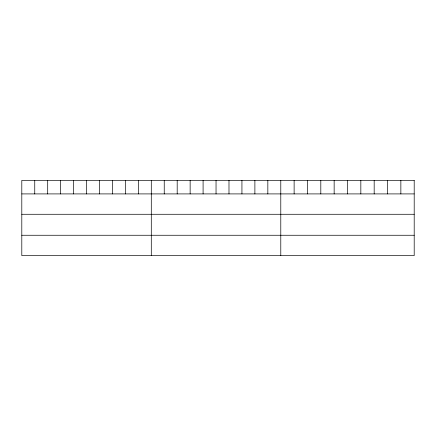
<?xml version="1.0" encoding="UTF-8"?>
<svg xmlns="http://www.w3.org/2000/svg" width="436" height="436" viewBox="0 0 436 436"><rect width="100%" height="100%" fill="white"/><g stroke="black" fill="none" stroke-linecap="round" stroke-linejoin="round"><path stroke-width="0.65" d="M21.8 193.911L414.2 193.911M21.8 214.278L414.2 214.278M21.8 235.26L414.2 235.26M400.858 180.379L400.858 193.911M387.517 180.379L387.517 193.911M374.175 180.379L374.175 193.911M360.834 180.379L360.834 193.911M347.492 180.379L347.492 193.911M334.15 180.379L334.15 193.911M320.809 180.379L320.809 193.911M307.467 180.379L307.467 193.911M294.126 180.379L294.126 193.911M280.784 180.379L280.784 255.621M267.835 180.379L267.835 193.911M254.886 180.379L254.886 193.911M241.936 180.379L241.936 193.911M228.987 180.379L228.987 193.911M216.038 180.379L216.038 193.911M203.089 180.379L203.089 193.911M190.14 180.379L190.14 193.911M177.19 180.379L177.19 193.911M164.241 180.379L164.241 193.911M151.292 180.379L151.292 255.621M138.343 180.379L138.343 193.911M125.394 180.379L125.394 193.911M112.444 180.379L112.444 193.911M99.495 180.379L99.495 193.911M86.546 180.379L86.546 193.911M73.597 180.379L73.597 193.911M60.648 180.379L60.648 193.911M47.698 180.379L47.698 193.911M34.749 180.379L34.749 193.911M414.2 180.379L21.8 180.379L21.8 255.621L414.2 255.621L414.2 180.379"/></g></svg>
